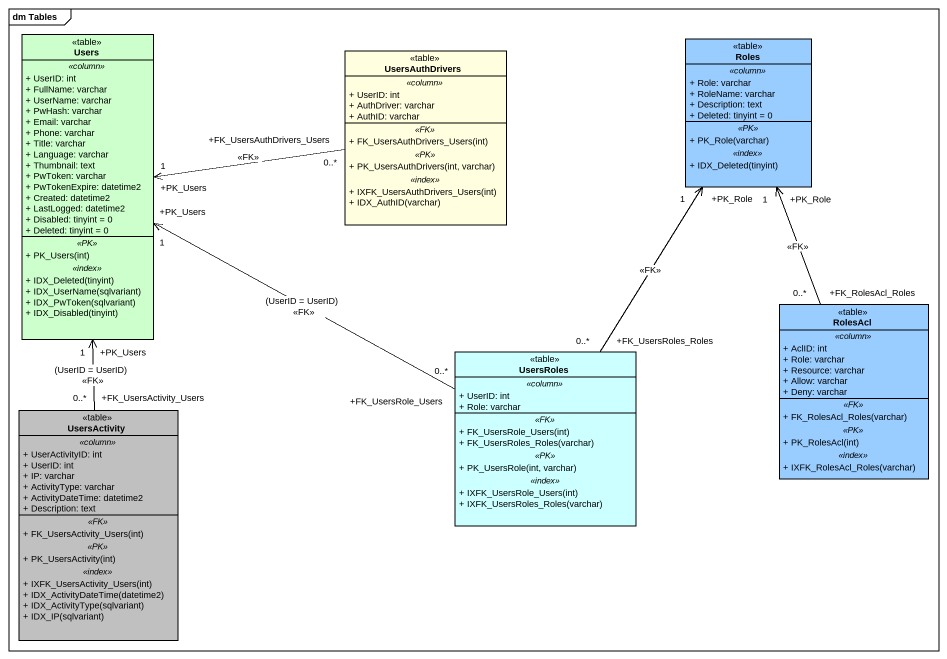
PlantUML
@startuml
mainframe dm Tables
hide circle
hide empty members
skinparam classAttributeIconSize 0
class Users <<table>> #CCFFCC {
  .. <<column>> ..
  + UserID: int
  + FullName: varchar
  + UserName: varchar
  + PwHash: varchar
  + Email: varchar
  + Phone: varchar
  + Title: varchar
  + Language: varchar
  + Thumbnail: text
  + PwToken: varchar
  + PwTokenExpire: datetime2
  + Created: datetime2
  + LastLogged: datetime2
  + Disabled: tinyint = 0
  + Deleted: tinyint = 0
  .. <<PK>> ..
  + PK_Users(int)
  .. <<index>> ..
  + IDX_Deleted(tinyint)
  + IDX_UserName(sqlvariant)
  + IDX_PwToken(sqlvariant)
  + IDX_Disabled(tinyint)
}
class UsersAuthDrivers <<table>> #FFFFE0 {
  .. <<column>> ..
  + UserID: int
  + AuthDriver: varchar
  + AuthID: varchar
  .. <<FK>> ..
  + FK_UsersAuthDrivers_Users(int)
  .. <<PK>> ..
  + PK_UsersAuthDrivers(int, varchar)
  .. <<index>> ..
  + IXFK_UsersAuthDrivers_Users(int)
  + IDX_AuthID(varchar)
}
class Roles <<table>> #99CCFF {
  .. <<column>> ..
  + Role: varchar
  + RoleName: varchar
  + Description: text
  + Deleted: tinyint = 0
  .. <<PK>> ..
  + PK_Role(varchar)
  .. <<index>> ..
  + IDX_Deleted(tinyint)
}
class RolesAcl <<table>> #99CCFF {
  .. <<column>> ..
  + AclID: int
  + Role: varchar
  + Resource: varchar
  + Allow: varchar
  + Deny: varchar
  .. <<FK>> ..
  + FK_RolesAcl_Roles(varchar)
  .. <<PK>> ..
  + PK_RolesAcl(int)
  .. <<index>> ..
  + IXFK_RolesAcl_Roles(varchar)
}
class UsersRoles <<table>> #CCFFFF {
  .. <<column>> ..
  + UserID: int
  + Role: varchar
  .. <<FK>> ..
  + FK_UsersRole_Users(int)
  + FK_UsersRoles_Roles(varchar)
  .. <<PK>> ..
  + PK_UsersRole(int, varchar)
  .. <<index>> ..
  + IXFK_UsersRole_Users(int)
  + IXFK_UsersRoles_Roles(varchar)
}
class UsersActivity <<table>> #C0C0C0 {
  .. <<column>> ..
  + UserActivityID: int
  + UserID: int
  + IP: varchar
  + ActivityType: varchar
  + ActivityDateTime: datetime2
  + Description: text
  .. <<FK>> ..
  + FK_UsersActivity_Users(int)
  .. <<PK>> ..
  + PK_UsersActivity(int)
  .. <<index>> ..
  + IXFK_UsersActivity_Users(int)
  + IDX_ActivityDateTime(datetime2)
  + IDX_ActivityType(sqlvariant)
  + IDX_IP(sqlvariant)
}
UsersAuthDrivers "+FK_UsersAuthDrivers_Users\n0..*" -left-> "+PK_Users\n1" Users : <<FK>>
RolesAcl "+FK_RolesAcl_Roles\n0..*" -up-> "+PK_Role\n1" Roles : <<FK>>
UsersRoles "+FK_UsersRole_Users\n0..*" -left-> "+PK_Users\n1" Users : (UserID = UserID)\n<<FK>>
UsersRoles "+FK_UsersRoles_Roles\n0..*" -up-> "+PK_Role\n1" Roles : <<FK>>
UsersActivity "+FK_UsersActivity_Users\n0..*" -up-> "+PK_Users\n1" Users : (UserID = UserID)\n<<FK>>
@enduml
